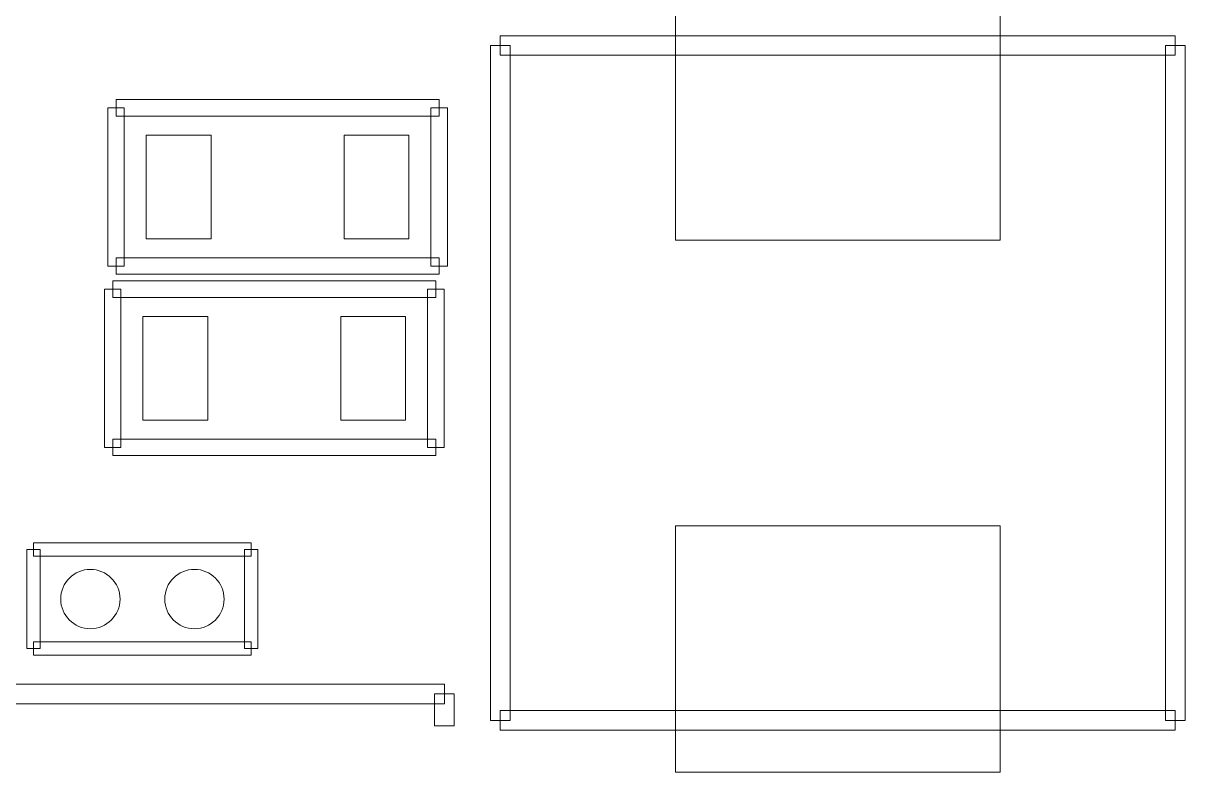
# Model space of a CAD drawing. Header units: millimetres. Extents: x -32 to 79, y -57 to 20.
# Drawn here: x -22.37 to -13.35, y -28.78 to -22.99 of the extents above; entities that cross this region are included whole.
import ezdxf

# ---------------------------------------------------------------- set-up
doc = ezdxf.new("R2010")
doc.units = ezdxf.units.MM
doc.header["$MEASUREMENT"] = 0
for name, color, linetype in [('BG_OUTLINE', 7, 'Continuous'), ('PG_SILKSCREEN_TOP', 7, 'Continuous'), ('PIN_TOP', 7, 'Continuous')]:
    doc.layers.add(name, color=color, linetype=linetype)

msp = doc.modelspace()

# ---------------------------------------------------------------- linework, layer by layer
at = {"layer": 'BG_OUTLINE', "lineweight": 9}
msp.add_open_spline([(-31.5602, -57.3483), (-31.5602, -57.3483), (-31.5602, 2.6515), (-31.5602, 2.6515), (-31.5602, 2.6515), (-31.5602, 2.6515), (48.4395, 2.6515), (48.4395, 2.6515), (48.4395, 2.6515), (48.4395, 2.6515), (48.4395, -57.3483), (48.4395, -57.3483), (48.4395, -57.3483), (48.4395, -57.3483), (-31.5602, -57.3483), (-31.5602, -57.3483)], degree=3, knots=[0, 0, 0, 0, 0.25, 0.25, 0.25, 0.25, 0.5, 0.5, 0.5, 0.5, 0.75, 0.75, 0.75, 0.75, 1, 1, 1, 1], dxfattribs=at)
at = {"layer": 'PG_SILKSCREEN_TOP', "lineweight": 9}
for points in [[(-18.7692, -23.1622), (-18.7692, -23.1622), (-18.619, -23.1622), (-18.619, -23.1622), (-18.619, -23.1622), (-18.619, -23.1622), (-18.619, -28.3621), (-18.619, -28.3621), (-18.619, -28.3621), (-18.619, -28.3621), (-18.7692, -28.3621), (-18.7692, -28.3621), (-18.7692, -28.3621), (-18.7692, -28.3621), (-18.7692, -23.1622), (-18.7692, -23.1622)], [(-13.4942, -23.0872), (-13.4942, -23.0872), (-13.4942, -23.2373), (-13.4942, -23.2373), (-13.4942, -23.2373), (-13.4942, -23.2373), (-18.6941, -23.2373), (-18.6941, -23.2373), (-18.6941, -23.2373), (-18.6941, -23.2373), (-18.6941, -23.0872), (-18.6941, -23.0872), (-18.6941, -23.0872), (-18.6941, -23.0872), (-13.4942, -23.0872), (-13.4942, -23.0872)], [(-13.4192, -28.3621), (-13.4192, -28.3621), (-13.5693, -28.3621), (-13.5693, -28.3621), (-13.5693, -28.3621), (-13.5693, -28.3621), (-13.5693, -23.1622), (-13.5693, -23.1622), (-13.5693, -23.1622), (-13.5693, -23.1622), (-13.4192, -23.1622), (-13.4192, -23.1622), (-13.4192, -23.1622), (-13.4192, -23.1622), (-13.4192, -28.3621), (-13.4192, -28.3621)], [(-19.165, -23.579), (-19.165, -23.579), (-19.165, -23.706), (-19.165, -23.706), (-19.165, -23.706), (-19.165, -23.706), (-21.6542, -23.706), (-21.6542, -23.706), (-21.6542, -23.706), (-21.6542, -23.706), (-21.6542, -23.579), (-21.6542, -23.579), (-21.6542, -23.579), (-21.6542, -23.579), (-19.165, -23.579), (-19.165, -23.579)], [(-21.7177, -23.6425), (-21.7177, -23.6425), (-21.5907, -23.6425), (-21.5907, -23.6425), (-21.5907, -23.6425), (-21.5907, -23.6425), (-21.5907, -24.8617), (-21.5907, -24.8617), (-21.5907, -24.8617), (-21.5907, -24.8617), (-21.7177, -24.8617), (-21.7177, -24.8617), (-21.7177, -24.8617), (-21.7177, -24.8617), (-21.7177, -23.6425), (-21.7177, -23.6425)], [(-19.1015, -24.8617), (-19.1015, -24.8617), (-19.2285, -24.8617), (-19.2285, -24.8617), (-19.2285, -24.8617), (-19.2285, -24.8617), (-19.2285, -23.6425), (-19.2285, -23.6425), (-19.2285, -23.6425), (-19.2285, -23.6425), (-19.1015, -23.6425), (-19.1015, -23.6425), (-19.1015, -23.6425), (-19.1015, -23.6425), (-19.1015, -24.8617), (-19.1015, -24.8617)], [(-21.6542, -24.9252), (-21.6542, -24.9252), (-21.6542, -24.7982), (-21.6542, -24.7982), (-21.6542, -24.7982), (-21.6542, -24.7982), (-19.165, -24.7982), (-19.165, -24.7982), (-19.165, -24.7982), (-19.165, -24.7982), (-19.165, -24.9252), (-19.165, -24.9252), (-19.165, -24.9252), (-19.165, -24.9252), (-21.6542, -24.9252), (-21.6542, -24.9252)], [(-21.7431, -25.0395), (-21.7431, -25.0395), (-21.6161, -25.0395), (-21.6161, -25.0395), (-21.6161, -25.0395), (-21.6161, -25.0395), (-21.6161, -26.2587), (-21.6161, -26.2587), (-21.6161, -26.2587), (-21.6161, -26.2587), (-21.7431, -26.2587), (-21.7431, -26.2587), (-21.7431, -26.2587), (-21.7431, -26.2587), (-21.7431, -25.0395), (-21.7431, -25.0395)], [(-19.1904, -24.976), (-19.1904, -24.976), (-19.1904, -25.103), (-19.1904, -25.103), (-19.1904, -25.103), (-19.1904, -25.103), (-21.6796, -25.103), (-21.6796, -25.103), (-21.6796, -25.103), (-21.6796, -25.103), (-21.6796, -24.976), (-21.6796, -24.976), (-21.6796, -24.976), (-21.6796, -24.976), (-19.1904, -24.976), (-19.1904, -24.976)], [(-19.1269, -26.2587), (-19.1269, -26.2587), (-19.2539, -26.2587), (-19.2539, -26.2587), (-19.2539, -26.2587), (-19.2539, -26.2587), (-19.2539, -25.0395), (-19.2539, -25.0395), (-19.2539, -25.0395), (-19.2539, -25.0395), (-19.1269, -25.0395), (-19.1269, -25.0395), (-19.1269, -25.0395), (-19.1269, -25.0395), (-19.1269, -26.2587), (-19.1269, -26.2587)], [(-21.6796, -26.3222), (-21.6796, -26.3222), (-21.6796, -26.1952), (-21.6796, -26.1952), (-21.6796, -26.1952), (-21.6796, -26.1952), (-19.1904, -26.1952), (-19.1904, -26.1952), (-19.1904, -26.1952), (-19.1904, -26.1952), (-19.1904, -26.3222), (-19.1904, -26.3222), (-19.1904, -26.3222), (-19.1904, -26.3222), (-21.6796, -26.3222), (-21.6796, -26.3222)], [(-22.2892, -27.0969), (-22.2892, -27.0969), (-22.2892, -26.9953), (-22.2892, -26.9953), (-22.2892, -26.9953), (-22.2892, -26.9953), (-20.6128, -26.9953), (-20.6128, -26.9953), (-20.6128, -26.9953), (-20.6128, -26.9953), (-20.6128, -27.0969), (-20.6128, -27.0969), (-20.6128, -27.0969), (-20.6128, -27.0969), (-22.2892, -27.0969), (-22.2892, -27.0969)], [(-22.2384, -27.8081), (-22.2384, -27.8081), (-22.34, -27.8081), (-22.34, -27.8081), (-22.34, -27.8081), (-22.34, -27.8081), (-22.34, -27.0461), (-22.34, -27.0461), (-22.34, -27.0461), (-22.34, -27.0461), (-22.2384, -27.0461), (-22.2384, -27.0461), (-22.2384, -27.0461), (-22.2384, -27.0461), (-22.2384, -27.8081), (-22.2384, -27.8081)], [(-20.6636, -27.0461), (-20.6636, -27.0461), (-20.562, -27.0461), (-20.562, -27.0461), (-20.562, -27.0461), (-20.562, -27.0461), (-20.562, -27.8081), (-20.562, -27.8081), (-20.562, -27.8081), (-20.562, -27.8081), (-20.6636, -27.8081), (-20.6636, -27.8081), (-20.6636, -27.8081), (-20.6636, -27.8081), (-20.6636, -27.0461), (-20.6636, -27.0461)], [(-20.6128, -27.7573), (-20.6128, -27.7573), (-20.6128, -27.8589), (-20.6128, -27.8589), (-20.6128, -27.8589), (-20.6128, -27.8589), (-22.2892, -27.8589), (-22.2892, -27.8589), (-22.2892, -27.8589), (-22.2892, -27.8589), (-22.2892, -27.7573), (-22.2892, -27.7573), (-22.2892, -27.7573), (-22.2892, -27.7573), (-20.6128, -27.7573), (-20.6128, -27.7573)], [(-26.4243, -28.2348), (-26.4243, -28.2348), (-26.4243, -28.0824), (-26.4243, -28.0824), (-26.4243, -28.0824), (-26.4243, -28.0824), (-19.1244, -28.0824), (-19.1244, -28.0824), (-19.1244, -28.0824), (-19.1244, -28.0824), (-19.1244, -28.2348), (-19.1244, -28.2348), (-19.1244, -28.2348), (-19.1244, -28.2348), (-26.4243, -28.2348), (-26.4243, -28.2348)], [(-19.2006, -28.1586), (-19.2006, -28.1586), (-19.0482, -28.1586), (-19.0482, -28.1586), (-19.0482, -28.1586), (-19.0482, -28.1586), (-19.0482, -28.4038), (-19.0482, -28.4038), (-19.0482, -28.4038), (-19.0482, -28.4038), (-19.2006, -28.4038), (-19.2006, -28.4038), (-19.2006, -28.4038), (-19.2006, -28.4038), (-19.2006, -28.1586), (-19.2006, -28.1586)], [(-18.6941, -28.4372), (-18.6941, -28.4372), (-18.6941, -28.287), (-18.6941, -28.287), (-18.6941, -28.287), (-18.6941, -28.287), (-13.4942, -28.287), (-13.4942, -28.287), (-13.4942, -28.287), (-13.4942, -28.287), (-13.4942, -28.4372), (-13.4942, -28.4372), (-13.4942, -28.4372), (-13.4942, -28.4372), (-18.6941, -28.4372), (-18.6941, -28.4372)]]:
    msp.add_open_spline(points, degree=3, knots=[0, 0, 0, 0, 0.25, 0.25, 0.25, 0.25, 0.5, 0.5, 0.5, 0.5, 0.75, 0.75, 0.75, 0.75, 1, 1, 1, 1], dxfattribs=at)
at = {"layer": 'PIN_TOP', "lineweight": 9}
for points in [[(-17.3442, -22.7622), (-17.3442, -22.7622), (-14.8441, -22.7622), (-14.8441, -22.7622), (-14.8441, -22.7622), (-14.8441, -22.7622), (-14.8441, -24.6621), (-14.8441, -24.6621), (-14.8441, -24.6621), (-14.8441, -24.6621), (-17.3442, -24.6621), (-17.3442, -24.6621), (-17.3442, -24.6621), (-17.3442, -24.6621), (-17.3442, -22.7622), (-17.3442, -22.7622)], [(-20.9215, -23.8521), (-20.9215, -23.8521), (-20.9215, -24.6522), (-20.9215, -24.6522), (-20.9215, -24.6522), (-20.9215, -24.6522), (-21.4217, -24.6522), (-21.4217, -24.6522), (-21.4217, -24.6522), (-21.4217, -24.6522), (-21.4217, -23.8521), (-21.4217, -23.8521), (-21.4217, -23.8521), (-21.4217, -23.8521), (-20.9215, -23.8521), (-20.9215, -23.8521)], [(-19.3975, -23.8521), (-19.3975, -23.8521), (-19.3975, -24.6522), (-19.3975, -24.6522), (-19.3975, -24.6522), (-19.3975, -24.6522), (-19.8977, -24.6522), (-19.8977, -24.6522), (-19.8977, -24.6522), (-19.8977, -24.6522), (-19.8977, -23.8521), (-19.8977, -23.8521), (-19.8977, -23.8521), (-19.8977, -23.8521), (-19.3975, -23.8521), (-19.3975, -23.8521)], [(-21.4472, -26.0492), (-21.4472, -26.0492), (-21.4472, -25.2491), (-21.4472, -25.2491), (-21.4472, -25.2491), (-21.4472, -25.2491), (-20.9471, -25.2491), (-20.9471, -25.2491), (-20.9471, -25.2491), (-20.9471, -25.2491), (-20.9471, -26.0492), (-20.9471, -26.0492), (-20.9471, -26.0492), (-20.9471, -26.0492), (-21.4472, -26.0492), (-21.4472, -26.0492)], [(-19.9232, -26.0492), (-19.9232, -26.0492), (-19.9232, -25.2491), (-19.9232, -25.2491), (-19.9232, -25.2491), (-19.9232, -25.2491), (-19.4231, -25.2491), (-19.4231, -25.2491), (-19.4231, -25.2491), (-19.4231, -25.2491), (-19.4231, -26.0492), (-19.4231, -26.0492), (-19.4231, -26.0492), (-19.4231, -26.0492), (-19.9232, -26.0492), (-19.9232, -26.0492)], [(-17.3442, -26.8622), (-17.3442, -26.8622), (-14.8441, -26.8622), (-14.8441, -26.8622), (-14.8441, -26.8622), (-14.8441, -26.8622), (-14.8441, -28.7621), (-14.8441, -28.7621), (-14.8441, -28.7621), (-14.8441, -28.7621), (-17.3442, -28.7621), (-17.3442, -28.7621), (-17.3442, -28.7621), (-17.3442, -28.7621), (-17.3442, -26.8622), (-17.3442, -26.8622)], [(-21.6232, -27.4271), (-21.6232, -27.3009), (-21.7256, -27.1985), (-21.8518, -27.1985), (-21.8518, -27.1985), (-21.9781, -27.1985), (-22.0804, -27.3009), (-22.0804, -27.4271), (-22.0804, -27.4271), (-22.0804, -27.5534), (-21.9781, -27.6557), (-21.8518, -27.6557), (-21.8518, -27.6557), (-21.7256, -27.6557), (-21.6232, -27.5534), (-21.6232, -27.4271)], [(-20.8216, -27.4271), (-20.8216, -27.3009), (-20.9239, -27.1985), (-21.0502, -27.1985), (-21.0502, -27.1985), (-21.1765, -27.1985), (-21.2788, -27.3009), (-21.2788, -27.4271), (-21.2788, -27.4271), (-21.2788, -27.5534), (-21.1765, -27.6557), (-21.0502, -27.6557), (-21.0502, -27.6557), (-20.9239, -27.6557), (-20.8216, -27.5534), (-20.8216, -27.4271)]]:
    msp.add_open_spline(points, degree=3, knots=[0, 0, 0, 0, 0.25, 0.25, 0.25, 0.25, 0.5, 0.5, 0.5, 0.5, 0.75, 0.75, 0.75, 0.75, 1, 1, 1, 1], dxfattribs=at)

doc.saveas('drawing.dxf')
